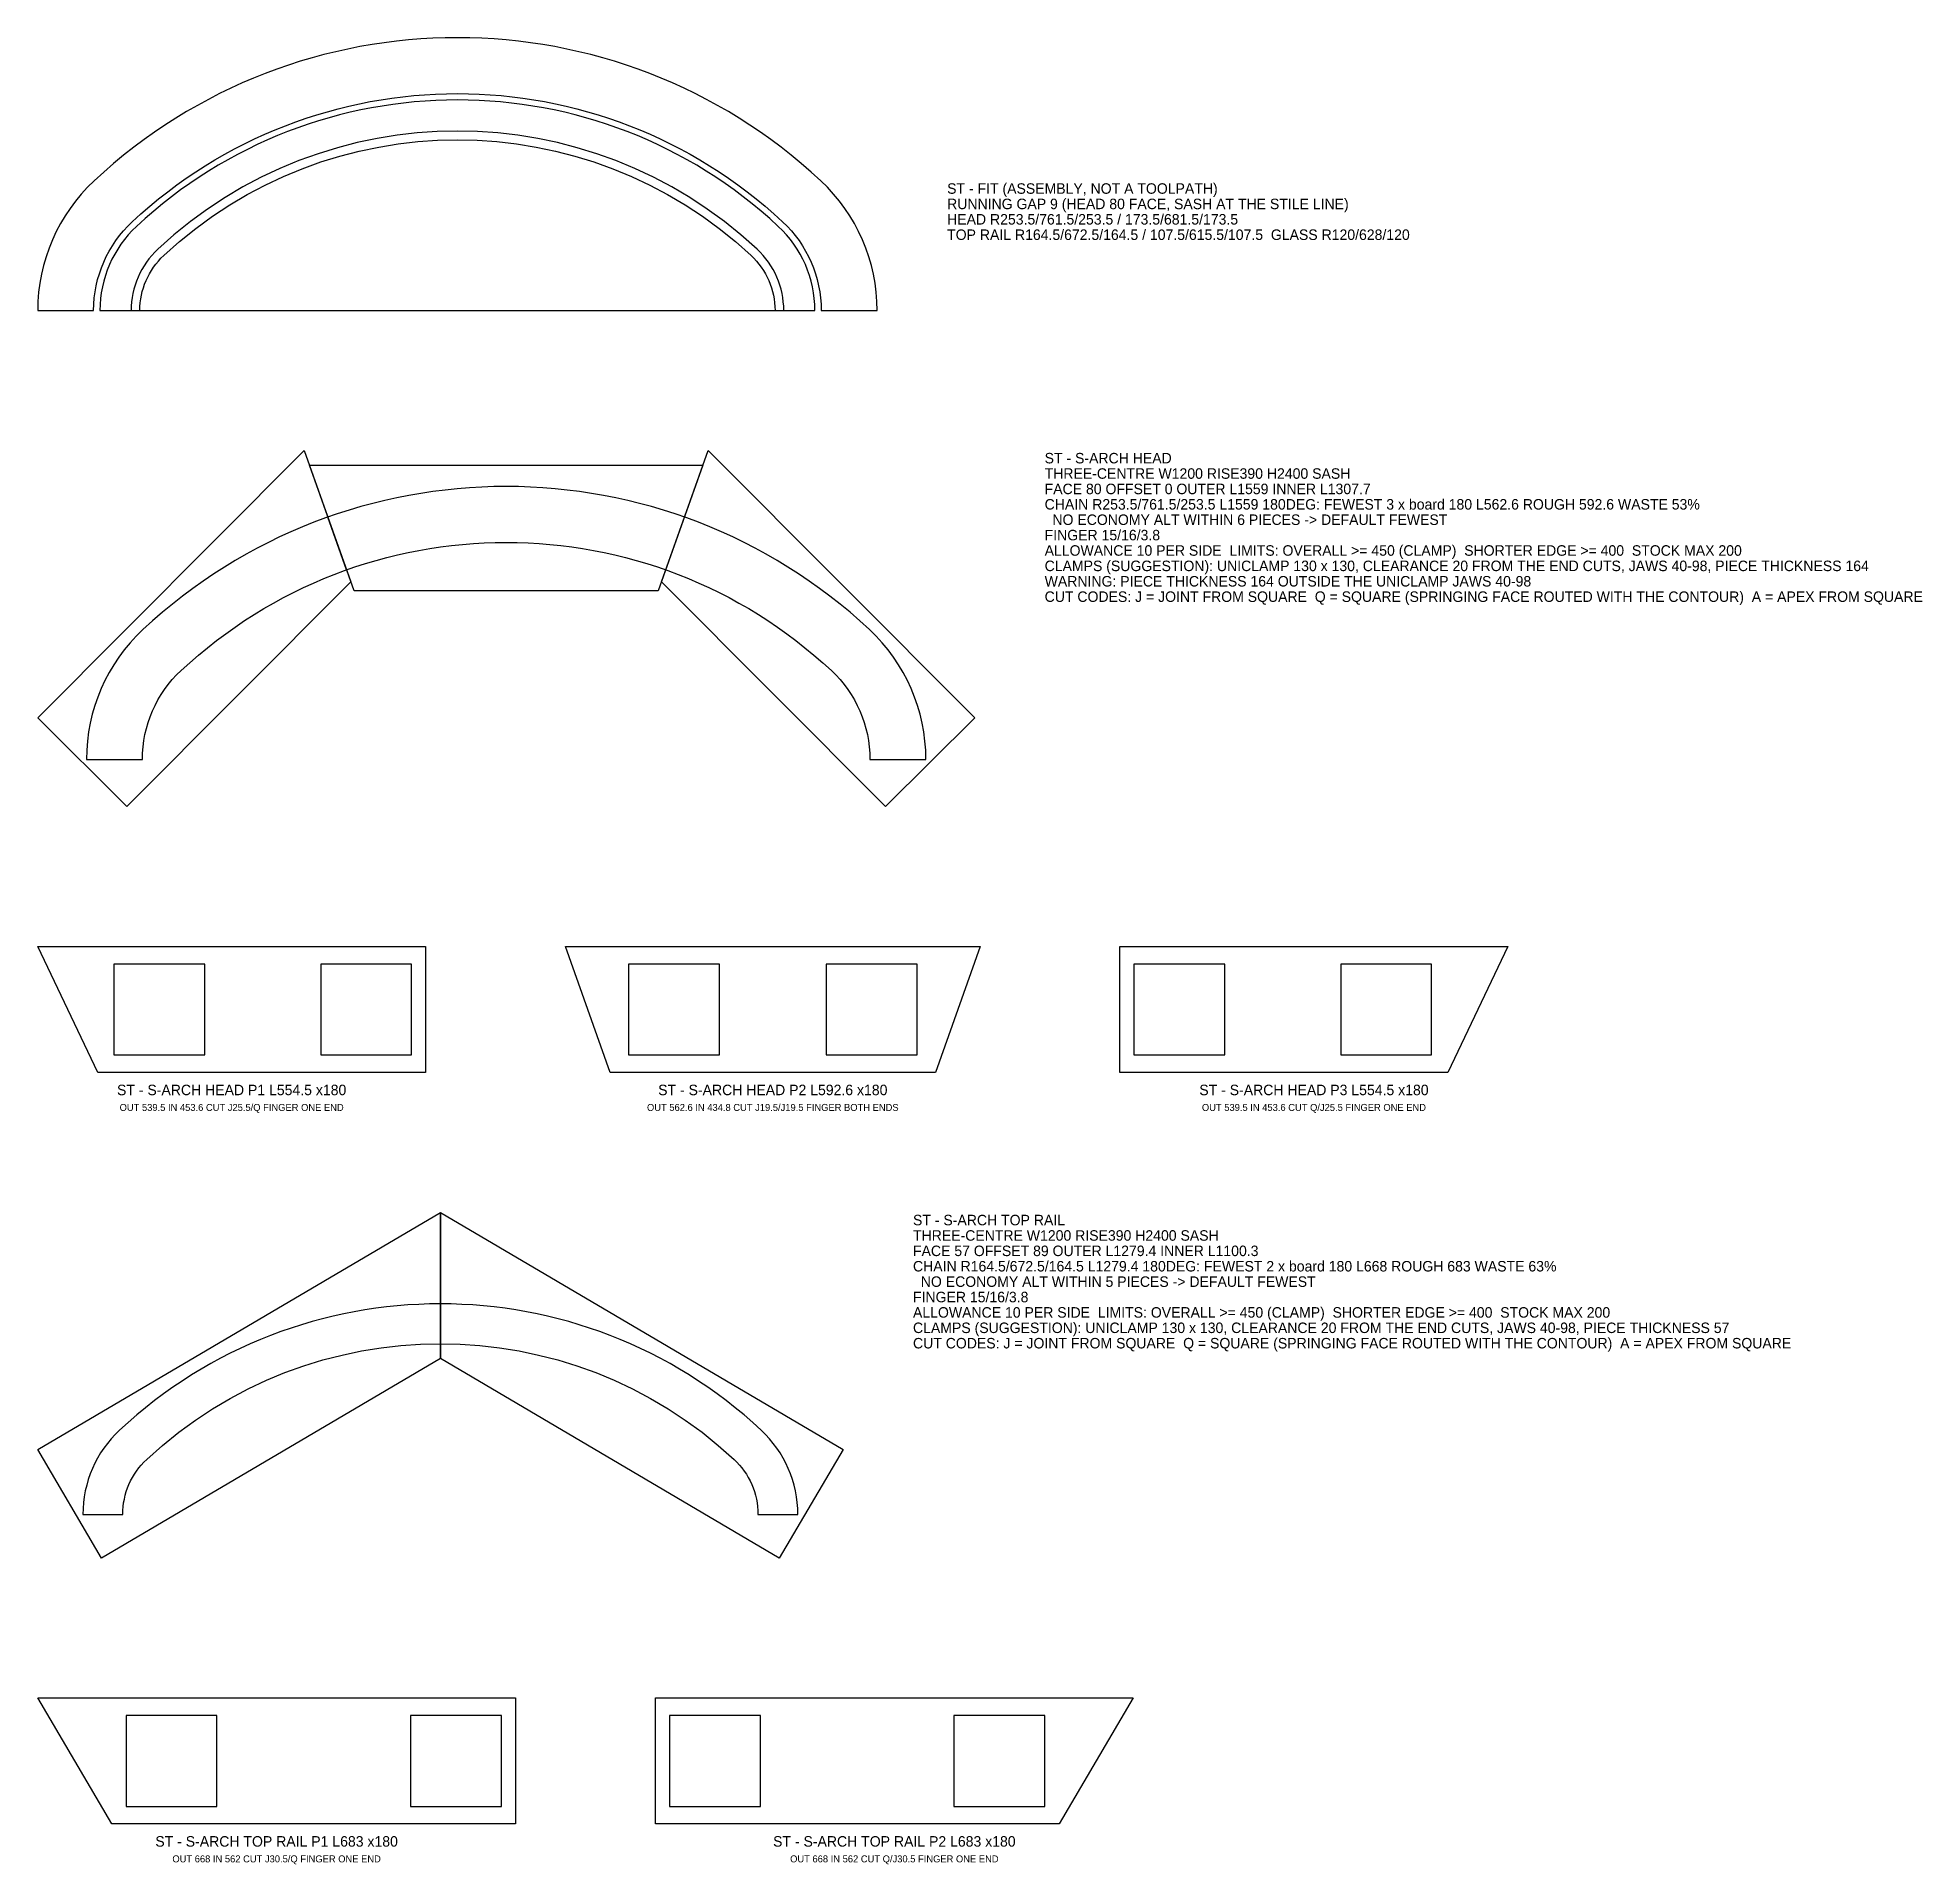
# Model space of a CAD drawing. Extents: x 0 to 2694, y -58 to 2553.
import ezdxf
from ezdxf.enums import TextEntityAlignment as Align

# ---------------------------------------------------------------- set-up
doc = ezdxf.new("R2010")
doc.units = 0
for name, color, linetype in [('ASSEMBLY', 8, 'CONTINUOUS'), ('CLAMPS', 3, 'CONTINUOUS'), ('CONTOUR', 7, 'CONTINUOUS'), ('FINGER', 1, 'CONTINUOUS'), ('FIT', 4, 'CONTINUOUS'), ('PIECES', 5, 'CONTINUOUS'), ('TEXT', 94, 'CONTINUOUS')]:
    doc.layers.add(name, color=color, linetype=linetype)

msp = doc.modelspace()

# ---------------------------------------------------------------- linework, layer by layer
at = {"layer": 'ASSEMBLY'}
for points in [[(447.734166, 1775.29019), (127.449014, 1454.148789), (0, 1581.257989), (380.987798, 1963.264319)], [(887.076382, 1762.361113), (452.325058, 1762.361113), (388.410165, 1942.361113), (950.991275, 1942.361113)], [(1211.952427, 1454.148789), (891.667274, 1775.29019), (958.413643, 1963.264319), (1339.401441, 1581.257989)], [(575.605465, 665.242568), (91.356454, 380), (0, 535.093515), (575.605465, 874.148789)], [(1059.854476, 380), (575.605465, 665.242568), (575.605465, 874.148789), (1151.21093, 535.093515)]]:
    msp.add_lwpolyline(points, close=True, dxfattribs=at)
at = {"layer": 'CLAMPS'}
for points in [[(109.022258, 1099.148789), (239.022258, 1099.148789), (239.022258, 1229.148789), (109.022258, 1229.148789)], [(404.518802, 1099.148789), (534.518802, 1099.148789), (534.518802, 1229.148789), (404.518802, 1229.148789)], [(844.556627, 1099.148789), (974.556627, 1099.148789), (974.556627, 1229.148789), (844.556627, 1229.148789)], [(1127.062088, 1099.148789), (1257.062088, 1099.148789), (1257.062088, 1229.148789), (1127.062088, 1229.148789)], [(1567.099912, 1099.148789), (1697.099912, 1099.148789), (1697.099912, 1229.148789), (1567.099912, 1229.148789)], [(1862.596456, 1099.148789), (1992.596456, 1099.148789), (1992.596456, 1229.148789), (1862.596456, 1229.148789)], [(126.30137, 25), (256.30137, 25), (256.30137, 155), (126.30137, 155)], [(533.042012, 25), (663.042012, 25), (663.042012, 155), (533.042012, 155)], [(903.042012, 25), (1033.042012, 25), (1033.042012, 155), (903.042012, 155)], [(1309.782655, 25), (1439.782655, 25), (1439.782655, 155), (1309.782655, 155)]]:
    msp.add_lwpolyline(points, close=True, dxfattribs=at)
at = {"layer": 'CONTOUR'}
for points in [[(1269.70072, 1521.716447, 0.207987), (1189.096587, 1707.105954, 0.393939), (150.304854, 1707.105954, 0.207987), (69.70072, 1521.716447), (149.70072, 1521.716447, -0.207987), (204.867652, 1648.60039, -0.393939), (1134.533789, 1648.60039, -0.207987), (1189.70072, 1521.716447)], [(1086.605465, 442.391214, 0.207987), (1034.300219, 562.693281, 0.393939), (116.910711, 562.693281, 0.207987), (64.605465, 442.391214), (121.605465, 442.391214, -0.207987), (155.786705, 521.008066, -0.393939), (995.424225, 521.008066, -0.207987), (1029.605465, 442.391214)]]:
    msp.add_lwpolyline(points, format="xyb", close=True, dxfattribs=at)
at = {"layer": 'FINGER'}
for points in [[(441.648353, 1792.429332), (414.879226, 1867.817752)], [(897.753088, 1792.429332), (924.522214, 1867.817752)], [(575.605465, 686.391214), (575.605465, 743.391214)]]:
    msp.add_lwpolyline(points, dxfattribs=at)
at = {"layer": 'FIT'}
for points in [[(1200, 2163.264319, 0.207987), (1119.395866, 2348.653826, 0.393939), (80.604134, 2348.653826, 0.207987), (0, 2163.264319), (80, 2163.264319, -0.207987), (135.166932, 2290.148262, -0.393939), (1064.833068, 2290.148262, -0.207987), (1120, 2163.264319)], [(1111, 2163.264319, 0.207987), (1058.694754, 2283.566386, 0.393939), (141.305246, 2283.566386, 0.207987), (89, 2163.264319), (146, 2163.264319, -0.207987), (180.18124, 2241.881171, -0.393939), (1019.81876, 2241.881171, -0.207987), (1054, 2163.264319)], [(1066.5, 2163.264319, 0.207987), (1028.344197, 2251.022665, 0.393939), (171.655803, 2251.022665, 0.207987), (133.5, 2163.264319)]]:
    msp.add_lwpolyline(points, format="xyb", close=True, dxfattribs=at)
at = {"layer": 'PIECES'}
for points in [[(554.518802, 1074.148789), (85.961332, 1074.148789), (0, 1254.148789), (554.518802, 1254.148789)], [(1283.185019, 1074.148789), (818.433695, 1074.148789), (754.518802, 1254.148789), (1347.099912, 1254.148789)], [(2015.657382, 1074.148789), (1547.099912, 1074.148789), (1547.099912, 1254.148789), (2101.618715, 1254.148789)], [(683.042012, 0), (106.027397, 0), (0, 180), (683.042012, 180)], [(1460.056627, 0), (883.042012, 0), (883.042012, 180), (1566.084024, 180)]]:
    msp.add_lwpolyline(points, close=True, dxfattribs=at)

# ---------------------------------------------------------------- texts
at = {"layer": 'TEXT'}
for s, p in [('ST - FIT (ASSEMBLY, NOT A TOOLPATH)', (1300, 2330.153826)), ('RUNNING GAP 9 (HEAD 80 FACE, SASH AT THE STILE LINE)', (1300, 2308.153826)), ('HEAD R253.5/761.5/253.5 / 173.5/681.5/173.5', (1300, 2286.153826)), ('TOP RAIL R164.5/672.5/164.5 / 107.5/615.5/107.5  GLASS R120/628/120', (1300, 2264.153826)), ('ST - S-ARCH HEAD', (1439.401441, 1944.764319)), ('THREE-CENTRE W1200 RISE390 H2400 SASH', (1439.401441, 1922.764319)), ('FACE 80 OFFSET 0 OUTER L1559 INNER L1307.7', (1439.401441, 1900.764319)), ('CHAIN R253.5/761.5/253.5 L1559 180DEG: FEWEST 3 x board 180 L562.6 ROUGH 592.6 WASTE 53%', (1439.401441, 1878.764319)), ('  NO ECONOMY ALT WITHIN 6 PIECES -> DEFAULT FEWEST', (1439.401441, 1856.764319)), ('FINGER 15/16/3.8', (1439.401441, 1834.764319)), ('ALLOWANCE 10 PER SIDE  LIMITS: OVERALL >= 450 (CLAMP)  SHORTER EDGE >= 400  STOCK MAX 200', (1439.401441, 1812.764319)), ('CLAMPS (SUGGESTION): UNICLAMP 130 x 130, CLEARANCE 20 FROM THE END CUTS, JAWS 40-98, PIECE THICKNESS 164', (1439.401441, 1790.764319)), ('WARNING: PIECE THICKNESS 164 OUTSIDE THE UNICLAMP JAWS 40-98', (1439.401441, 1768.764319)), ('CUT CODES: J = JOINT FROM SQUARE  Q = SQUARE (SPRINGING FACE ROUTED WITH THE CONTOUR)  A = APEX FROM SQUARE', (1439.401441, 1746.764319)), ('ST - S-ARCH TOP RAIL', (1251.21093, 855.648789)), ('THREE-CENTRE W1200 RISE390 H2400 SASH', (1251.21093, 833.648789)), ('FACE 57 OFFSET 89 OUTER L1279.4 INNER L1100.3', (1251.21093, 811.648789)), ('CHAIN R164.5/672.5/164.5 L1279.4 180DEG: FEWEST 2 x board 180 L668 ROUGH 683 WASTE 63%', (1251.21093, 789.648789)), ('  NO ECONOMY ALT WITHIN 5 PIECES -> DEFAULT FEWEST', (1251.21093, 767.648789)), ('FINGER 15/16/3.8', (1251.21093, 745.648789)), ('ALLOWANCE 10 PER SIDE  LIMITS: OVERALL >= 450 (CLAMP)  SHORTER EDGE >= 400  STOCK MAX 200', (1251.21093, 723.648789)), ('CLAMPS (SUGGESTION): UNICLAMP 130 x 130, CLEARANCE 20 FROM THE END CUTS, JAWS 40-98, PIECE THICKNESS 57', (1251.21093, 701.648789)), ('CUT CODES: J = JOINT FROM SQUARE  Q = SQUARE (SPRINGING FACE ROUTED WITH THE CONTOUR)  A = APEX FROM SQUARE', (1251.21093, 679.648789))]:
    msp.add_text(s, height=15, dxfattribs=at).set_placement(p)
for s, height, p in [('ST - S-ARCH HEAD P1 L554.5 x180', 15, (277.259401, 1049.148789)), ('ST - S-ARCH HEAD P2 L592.6 x180', 15, (1050.809357, 1049.148789)), ('ST - S-ARCH HEAD P3 L554.5 x180', 15, (1824.359313, 1049.148789)), ('OUT 539.5 IN 453.6 CUT J25.5/Q FINGER ONE END', 10, (277.259401, 1024.148789)), ('OUT 562.6 IN 434.8 CUT J19.5/J19.5 FINGER BOTH ENDS', 10, (1050.809357, 1024.148789)), ('OUT 539.5 IN 453.6 CUT Q/J25.5 FINGER ONE END', 10, (1824.359313, 1024.148789)), ('ST - S-ARCH TOP RAIL P1 L683 x180', 15, (341.521006, -25)), ('ST - S-ARCH TOP RAIL P2 L683 x180', 15, (1224.563018, -25)), ('OUT 668 IN 562 CUT J30.5/Q FINGER ONE END', 10, (341.521006, -50)), ('OUT 668 IN 562 CUT Q/J30.5 FINGER ONE END', 10, (1224.563018, -50))]:
    msp.add_text(s, height=height, dxfattribs=at).set_placement(p, align=Align.MIDDLE_CENTER)

doc.saveas('drawing.dxf')
